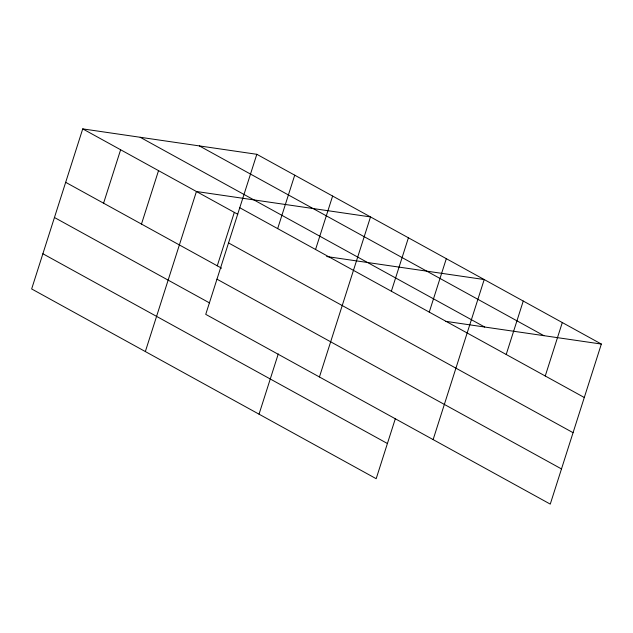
<?xml version="1.0" encoding="UTF-8"?>
<svg xmlns="http://www.w3.org/2000/svg" width="633" height="633" viewBox="0 0 633 633"><rect width="100%" height="100%" fill="white"/><g stroke="black" fill="none" stroke-linecap="round" stroke-linejoin="round"><path stroke-width="0.95" d="M256.816 154.302L205.741 314.356L550.267 504.113L601.35 344.059L256.816 154.302L82.733 128.887L31.65 288.941L376.184 478.698L395.419 418.421M103.575 203.193L120.626 149.76M141.476 224.066L158.527 170.633M145.345 351.56L196.428 191.506L370.511 216.921L319.436 376.975M217.269 265.82L234.321 212.379M277.665 228.616L294.717 175.175M259.039 414.18L278.275 353.902M315.558 249.489L332.618 196.048M391.36 291.235L408.412 237.794M429.253 312.109L446.312 258.668M433.13 439.595L484.213 279.541L326.675 256.539M506.202 354.488L523.254 301.047M545.25 375.994L562.302 322.553M445.759 321.342L601.35 344.059M199.371 145.914L543.897 335.672M140.178 137.274L484.712 327.032M239.765 207.743L584.299 397.5M82.733 128.887L237.771 214.278M228.537 242.93L573.071 432.687M65.674 182.32L221.574 268.186M216.969 279.177L561.495 468.934M54.446 217.507L209.483 302.898M42.878 253.754L387.412 443.511"/></g></svg>
